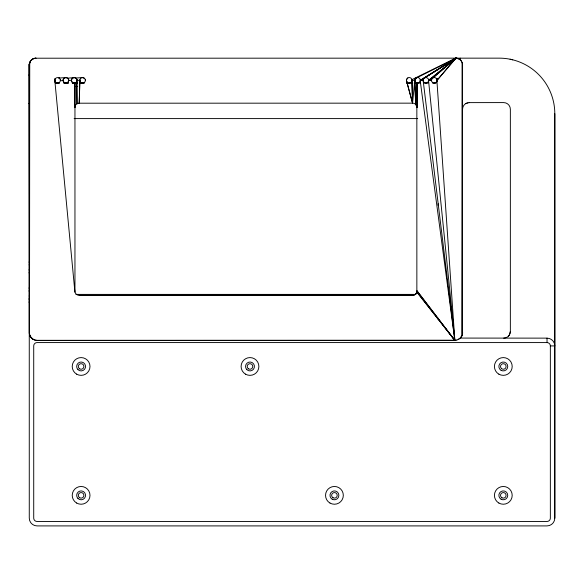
<?xml version="1.0" encoding="UTF-8"?>
<svg xmlns="http://www.w3.org/2000/svg" width="584" height="584" viewBox="0 0 584 584"><rect width="100%" height="100%" fill="white"/><g stroke="black" fill="none" stroke-linecap="round" stroke-linejoin="round"><path stroke-width="0.88" d="M33.361 58.655L30.609 60.758L29.236 64.817L29.2 333.194L30.237 336.472L33.091 339.26M29.244 295.811L29.244 296.139M29.74 62.327L29.514 334.552C30.361 337.932 33.5 340.268 36.96 340.355L454.841 340.297M74.956 292.117L74.956 83.052A2.774 2.774 0 0 0 76.643 81.753L76.949 79.621M79.92 79.621L79.227 103.142L77 103.74L77.015 80.366A2.774 2.774 0 0 0 76.197 78.402L74.234 77.592L67.569 78.183M456.856 340.034L454.834 340.355L416.859 292.073L416.845 83.052L419.531 82.271M35.916 58.152A6.665 6.665 0 0 0 29.244 64.817L29.514 334.493A7.774 7.774 0 0 0 36.953 340.414L454.834 340.355L417.012 290.861A4.446 4.446 0 0 1 412.567 295.307L79.249 295.358A4.446 4.446 0 0 1 74.803 290.971M437.022 81.724L437.051 78.526M460.63 60.042L462.353 63.035L462.061 335.442M462.36 334.515L462.353 63.035L462.338 334.596L462.579 333.194M417.567 83.147L416.983 107.595A4.446 4.446 0 0 0 412.545 103.098L411.917 79.65L455.9 58.152A6.665 6.665 0 0 1 462.572 64.758L462.367 334.457L462.346 63.094M462.55 333.5L462.601 332.522L462.557 333.5A7.774 7.774 0 0 1 460.469 337.902L458.717 339.319M33.346 58.655L35.901 58.152C32.317 57.998 29.105 61.546 29.244 64.817L29.273 518.132A7.774 7.774 0 0 0 37.055 525.907L547.025 525.907A7.774 7.774 0 0 0 554.8 518.132L554.8 113.705A55.553 55.553 0 0 0 499.247 58.152L35.901 58.21M29.244 103.215L29.244 103.704L29.244 103.215M29.244 288.62L29.244 287.583M460.221 59.787L460.221 58.152M462.616 333.136L462.579 332.581M29.244 291.445L29.244 290.416M29.244 269.275L29.244 270.312M29.236 299.891L29.244 298.168M79.818 80.351L79.227 103.142A4.446 4.446 0 0 0 74.781 107.587L74.781 107.646M79.227 103.2L412.545 103.156L406.552 81.088L406.552 79.65L407.844 77.906A2.774 2.774 0 0 1 412.012 80.307A2.774 2.774 0 0 1 407.844 82.716A2.774 2.774 0 0 1 407.844 77.906M416.837 106.449L415.684 104.456L414.786 80.366L415.604 78.402L455.9 58.152L459.25 59.042M420.246 81.088L420.246 79.65M457.644 58.378L455.914 58.152L424.524 77.964L423.509 78.979L423.137 80.366L454.834 340.355L416.866 292.015M428.598 81.088L428.598 79.65M437.022 80.366L455.9 58.152L432.853 77.964C431.342 77.884 431.525 82.11 431.466 80.366L428.692 80.366L455.9 58.152L437.022 80.366L436.927 81.088M412.545 103.156L414.793 80.307L412.012 80.366L411.917 81.03L412.545 103.156L406.457 80.366M29.236 64.817L29.463 63.094M54.903 79.621L54.808 81.03M63.24 79.621C63.685 81.198 59.772 81.052 60.269 79.621M71.584 79.621L71.489 80.351A2.774 2.774 0 0 1 74.234 77.592M469.01 102.623L503.693 102.594A6.665 6.665 0 0 1 510.358 109.259L510.358 331.471L509.467 334.807L508.409 336.187M74.934 106.492L74.781 107.587L74.956 83.052L73.547 83.059L72.299 82.315M460.499 337.902L462.068 335.384M461.615 336.326L462.032 335.442M437.562 318.864L437.949 318.083M461.119 337.092L461.477 336.545M80.636 82.315A2.774 2.774 0 0 0 85.279 81.074A2.774 2.774 0 0 0 81.877 77.672A2.774 2.774 0 0 0 80.636 82.315L81.877 83.037L83.695 83.081M460.331 338.078L547.025 338.136A7.774 7.774 0 0 1 554.8 345.918L550.354 345.918A3.336 3.336 0 0 0 547.025 342.582L37.055 342.582A3.336 3.336 0 0 0 33.719 345.918L33.719 518.132A3.336 3.336 0 0 0 37.055 521.461L547.025 521.461A3.336 3.336 0 0 0 550.354 518.132L550.354 345.918M65.919 83.125L65.919 83.11A2.774 2.774 0 0 0 68.438 79.176A2.774 2.774 0 0 0 63.795 78.563A2.774 2.774 0 0 0 65.204 83.037L66.642 83.059L65.204 83.059L63.955 82.315M55.626 82.315L58.305 83.059L55.502 83.081M420.341 80.307L455.9 58.152L432.284 78.402L428.692 80.366M455.9 58.152L428.685 80.307A2.774 2.774 0 0 1 424.524 82.716A2.774 2.774 0 0 1 424.524 77.906L455.9 58.152L420.341 80.366L423.137 80.366L423.232 81.088M415.604 78.402L416.18 77.964M411.194 82.271L409.231 83.089M423.947 78.402L424.524 77.964A2.774 2.774 0 0 1 428.692 80.307L431.466 80.307M427.875 82.271L425.911 83.089M436.211 82.271L434.248 83.089M460.265 338.078L456.841 340.092M420.341 80.366L424.524 77.964M85.374 80.351L85.286 79.621M77.044 80.351L79.789 80.366M60.335 80.366L60.364 80.351A2.774 2.774 0 0 0 56.195 77.942A2.774 2.774 0 0 0 56.195 82.76A2.774 2.774 0 0 0 60.364 80.351M57.56 83.147L56.867 83.03M81.877 83.037L83.315 83.03M462.579 109.259A6.665 6.665 0 0 1 465.915 103.485L469.251 102.594M465.915 103.485L467.521 102.82M68.605 79.621L68.7 80.351L71.46 80.366A2.774 2.774 0 0 0 74.234 83.147A2.774 2.774 0 0 0 76.781 79.176A2.774 2.774 0 0 0 72.139 78.563A2.774 2.774 0 0 0 73.547 83.037L74.986 83.059L72.299 83.103M59.042 78.037L65.89 77.592L67.883 78.387A2.774 2.774 0 0 1 67.277 82.775A2.774 2.774 0 0 1 63.211 81.088A2.774 2.774 0 0 1 65.89 77.592M75.723 78.037L82.57 77.592L84.563 78.387M64.065 83.11L65.809 83.11M55.714 83.125L57.509 83.118M74.475 83.103L77.088 83.096M80.57 83.089L82.6 83.118M420.341 80.307L423.137 80.307M55.706 83.103L59.305 83.103M63.802 83.103L68.299 83.103M72.796 83.096L77.57 83.059M80.891 83.096L84.49 83.096M57.663 83.118L59.239 83.118M66.116 83.103L68.365 83.059M406.442 83.096L412.735 83.096M414.231 83.089L419.933 83.096M424.247 83.089L428.028 83.089M432.525 83.089L436.124 83.089M75.905 86.469L77.709 86.454M74.117 118.596L417.706 118.596M75.935 294.394L415.881 294.394M79.249 295.409L412.567 295.365A4.446 4.446 0 0 0 416.859 292.073M510.087 59.218L512.745 59.816M459.25 58.984L460.63 60.101M59.553 78.387L58.977 77.942L59.524 78.402M417.012 290.92L454.834 340.355L436.934 81.03A2.774 2.774 0 0 0 433.525 77.628A2.774 2.774 0 0 0 432.284 82.271A2.774 2.774 0 0 0 436.927 81.03M436.927 79.65L437.022 80.307M414.786 80.366L415.684 104.456M420.254 81.03L454.834 340.355L428.598 81.03M54.874 81.088L54.808 80.351L74.803 290.912M29.529 334.493L29.295 64.006M76.643 81.753L77 103.74M416.845 83.052L416.983 107.544M29.244 261.698L29.244 262.559M29.244 264.581L29.244 265.034M29.244 272.108L29.244 273.144M554.8 113.705L554.8 518.132M547.025 338.136L547.025 342.582M438.109 203.699L438.109 205.495M437.022 78.373L437.022 81.096M54.808 78.585L54.808 82.234M510.358 331.471A6.665 6.665 0 0 1 503.693 338.136M29.244 301.913L29.244 302.359L29.236 301.913M29.244 74.818L29.244 75.307L29.244 74.818M501.087 370.322A4.446 4.446 0 0 0 507.751 366.467A4.446 4.446 0 0 0 501.087 362.62A4.446 4.446 0 0 0 501.087 370.322M501.087 499.203A4.446 4.446 0 0 0 507.751 495.356A4.446 4.446 0 0 0 501.087 491.502A4.446 4.446 0 0 0 501.087 499.203M498.867 374.169A8.891 8.891 0 0 0 512.197 366.467A8.891 8.891 0 0 0 498.867 358.773A8.891 8.891 0 0 0 498.867 374.169M498.867 503.05A8.891 8.891 0 0 0 512.197 495.356A8.891 8.891 0 0 0 498.867 487.655A8.891 8.891 0 0 0 498.867 503.05M501.349 368.431A2.774 2.774 0 0 0 505.992 367.19A2.774 2.774 0 0 0 502.59 363.788A2.774 2.774 0 0 0 501.349 368.431M501.919 497.758A2.774 2.774 0 0 0 506.087 495.356A2.774 2.774 0 0 0 501.919 492.947A2.774 2.774 0 0 0 501.919 497.758M332.208 499.203A4.446 4.446 0 0 0 338.873 495.356A4.446 4.446 0 0 0 332.208 491.502A4.446 4.446 0 0 0 332.208 499.203M329.982 503.05A8.891 8.891 0 0 0 343.319 495.356A8.891 8.891 0 0 0 329.982 487.655A8.891 8.891 0 0 0 329.982 503.05M333.041 497.758A2.774 2.774 0 0 0 337.209 495.356A2.774 2.774 0 0 0 333.041 492.947A2.774 2.774 0 0 0 333.041 497.758M77.964 498.495A4.446 4.446 0 0 0 85.403 496.502A4.446 4.446 0 0 0 79.957 491.064A4.446 4.446 0 0 0 77.964 498.495M77.964 369.614A4.446 4.446 0 0 0 85.403 367.621A4.446 4.446 0 0 0 79.957 362.175A4.446 4.446 0 0 0 77.964 369.614M246.842 369.614A4.446 4.446 0 0 0 254.281 367.621A4.446 4.446 0 0 0 248.835 362.175A4.446 4.446 0 0 0 246.842 369.614M245.543 374.169A8.891 8.891 0 0 0 258.88 366.467A8.891 8.891 0 0 0 245.543 358.773A8.891 8.891 0 0 0 245.543 374.169M76.665 374.169A8.891 8.891 0 0 0 89.994 366.467A8.891 8.891 0 0 0 76.665 358.773A8.891 8.891 0 0 0 76.665 374.169M76.665 503.05A8.891 8.891 0 0 0 89.994 495.356A8.891 8.891 0 0 0 76.665 487.655A8.891 8.891 0 0 0 76.665 503.05M79.716 368.876A2.774 2.774 0 0 0 83.884 366.467A2.774 2.774 0 0 0 79.716 364.066A2.774 2.774 0 0 0 79.716 368.876M79.716 497.758A2.774 2.774 0 0 0 83.884 495.356A2.774 2.774 0 0 0 79.716 492.947A2.774 2.774 0 0 0 79.716 497.758M248.602 368.876A2.774 2.774 0 0 0 252.762 366.467A2.774 2.774 0 0 0 248.602 364.066A2.774 2.774 0 0 0 248.602 368.876M415.604 82.271A2.774 2.774 0 0 0 420.246 81.03A2.774 2.774 0 0 0 416.845 77.628A2.774 2.774 0 0 0 415.604 82.271"/></g></svg>
